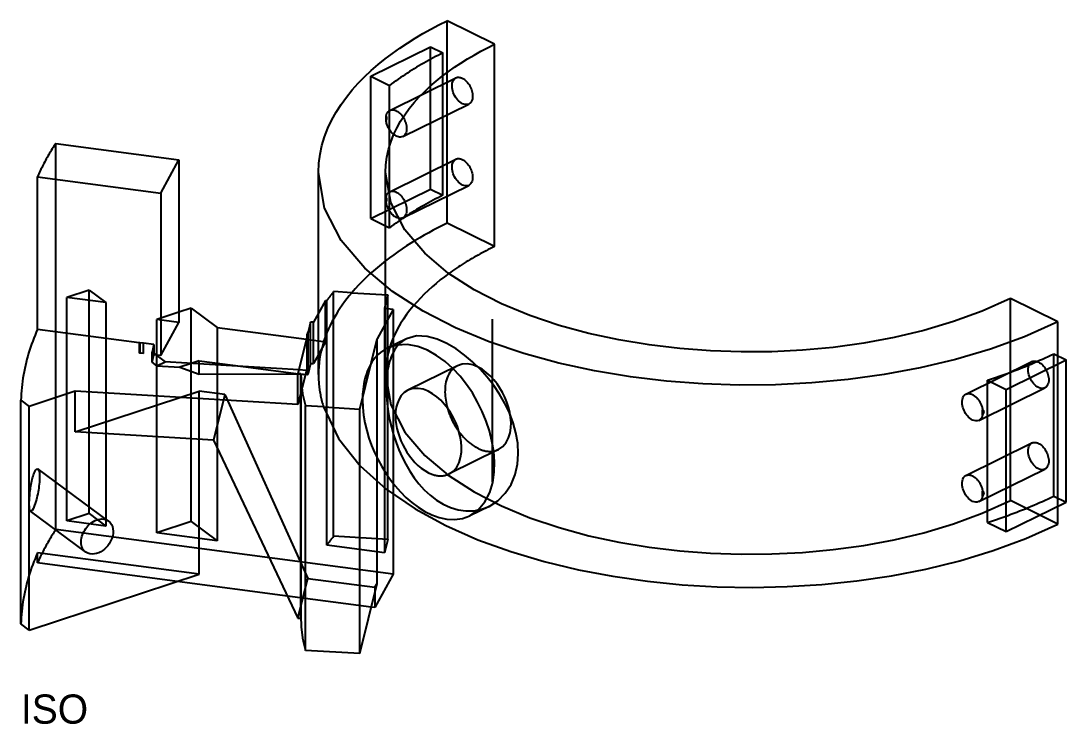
# Model space of a CAD drawing. Header units: millimetres. Extents: x 0 to 272, y -45 to 134.
# Drawn here: x 127.6 to 217.1, y 73.4 to 133.6 of the extents above; entities that cross this region are included whole.
import ezdxf

# ---------------------------------------------------------------- set-up
doc = ezdxf.new("R2010")
doc.units = ezdxf.units.MM
doc.layers.add('ISO_HIDDEN', color=8, linetype='CONTINUOUS')
doc.layers.add('ISO_VISIBLE', color=7, linetype='Continuous')

msp = doc.modelspace()

# ---------------------------------------------------------------- linework, layer by layer
at = {"layer": 'ISO_HIDDEN'}
for points in [[(164.108, 116.328), (164.108, 133.649)], [(157.566, 128.905), (162.693, 131.429)], [(163.754, 130.907), (163.545, 130.802), (163.337, 130.695), (163.13, 130.588), (162.923, 130.479), (162.718, 130.368), (162.512, 130.256), (162.308, 130.143), (162.105, 130.028), (161.902, 129.911), (161.7, 129.793), (161.499, 129.674), (161.3, 129.553), (161.101, 129.431), (160.903, 129.307), (160.706, 129.181), (160.51, 129.054), (160.315, 128.925), (160.121, 128.794), (159.928, 128.662), (159.737, 128.528), (159.547, 128.392), (159.358, 128.255), (159.17, 128.116)], [(162.693, 131.429), (163.754, 130.907)], [(162.693, 119.244), (162.693, 131.429)], [(163.754, 118.721), (163.754, 130.907)], [(157.566, 116.72), (157.566, 128.905)], [(157.566, 128.905), (159.17, 128.116)], [(159.17, 115.93), (159.17, 128.116)], [(159.206, 125.988), (164.863, 128.773)], [(165.967, 126.53), (165.835, 126.488), (165.695, 126.482), (165.558, 126.508), (165.428, 126.558), (165.306, 126.626), (165.193, 126.708), (165.089, 126.802), (164.993, 126.904), (164.906, 127.013), (164.827, 127.129), (164.757, 127.25), (164.695, 127.375), (164.642, 127.505), (164.599, 127.638), (164.565, 127.773), (164.542, 127.911), (164.532, 128.051), (164.535, 128.19), (164.556, 128.329), (164.596, 128.463), (164.659, 128.587), (164.748, 128.694), (164.863, 128.773)], [(164.863, 128.773), (164.886, 128.784), (164.909, 128.793), (164.932, 128.801), (164.956, 128.808), (164.981, 128.813), (165.005, 128.818), (165.03, 128.821), (165.055, 128.823), (165.08, 128.824), (165.105, 128.823), (165.13, 128.822), (165.154, 128.82), (165.179, 128.817), (165.204, 128.812), (165.228, 128.807), (165.252, 128.801), (165.276, 128.795), (165.3, 128.787), (165.324, 128.779), (165.347, 128.77), (165.37, 128.761), (165.393, 128.751), (165.415, 128.74)], [(165.415, 128.74), (165.515, 128.684), (165.609, 128.618), (165.698, 128.544), (165.78, 128.463), (165.856, 128.378), (165.927, 128.287), (165.992, 128.192), (166.051, 128.094), (166.105, 127.992), (166.153, 127.888), (166.195, 127.781), (166.23, 127.671), (166.259, 127.56), (166.281, 127.447), (166.294, 127.333), (166.299, 127.218), (166.294, 127.104), (166.278, 126.99), (166.249, 126.879), (166.204, 126.773), (166.143, 126.676), (166.063, 126.593), (165.967, 126.53)], [(160.311, 123.745), (165.967, 126.53)], [(158.892, 125.51), (158.897, 125.536), (158.903, 125.561), (158.909, 125.586), (158.916, 125.611), (158.924, 125.635), (158.932, 125.66), (158.941, 125.684), (158.951, 125.708), (158.962, 125.731), (158.974, 125.754), (158.986, 125.777), (159, 125.799), (159.014, 125.82), (159.029, 125.841), (159.046, 125.861), (159.063, 125.88), (159.081, 125.899), (159.1, 125.916), (159.119, 125.933), (159.14, 125.948), (159.161, 125.963), (159.183, 125.976), (159.206, 125.988)], [(158.892, 125.076), (158.892, 125.51)], [(158.892, 125.076), (158.9, 125.094), (158.907, 125.113), (158.913, 125.132), (158.92, 125.151), (158.926, 125.17), (158.932, 125.189), (158.937, 125.208), (158.941, 125.228), (158.946, 125.248), (158.949, 125.267), (158.952, 125.287), (158.954, 125.307), (158.955, 125.327), (158.956, 125.347), (158.955, 125.367), (158.953, 125.387), (158.949, 125.407), (158.944, 125.426), (158.937, 125.445), (158.929, 125.463), (158.918, 125.48), (158.906, 125.496), (158.892, 125.51)], [(159.206, 125.988), (159.229, 125.998), (159.252, 126.008), (159.276, 126.016), (159.3, 126.022), (159.324, 126.028), (159.348, 126.032), (159.373, 126.035), (159.398, 126.037), (159.423, 126.038), (159.448, 126.038), (159.473, 126.037), (159.498, 126.035), (159.522, 126.031), (159.547, 126.027), (159.571, 126.022), (159.595, 126.016), (159.619, 126.009), (159.643, 126.002), (159.667, 125.994), (159.69, 125.985), (159.713, 125.975), (159.736, 125.965), (159.758, 125.955)], [(159.758, 125.955), (159.858, 125.898), (159.953, 125.832), (160.041, 125.759), (160.123, 125.678), (160.199, 125.592), (160.27, 125.502), (160.335, 125.407), (160.395, 125.309), (160.448, 125.207), (160.496, 125.103), (160.538, 124.996), (160.573, 124.886), (160.602, 124.775), (160.624, 124.662), (160.637, 124.548), (160.642, 124.433), (160.637, 124.318), (160.621, 124.205), (160.592, 124.094), (160.547, 123.988), (160.486, 123.891), (160.407, 123.808), (160.311, 123.745)], [(160.311, 123.745), (160.222, 123.712), (160.128, 123.696), (160.033, 123.697), (159.939, 123.713), (159.848, 123.74), (159.761, 123.777), (159.677, 123.823), (159.598, 123.876), (159.523, 123.934), (159.452, 123.997), (159.385, 124.064), (159.322, 124.135), (159.263, 124.21), (159.207, 124.287), (159.156, 124.367), (159.108, 124.449), (159.065, 124.534), (159.025, 124.62), (158.989, 124.709), (158.958, 124.798), (158.931, 124.89), (158.909, 124.982), (158.892, 125.076)], [(130.579, 90.084), (130.579, 123.159)], [(159.206, 119.025), (164.863, 121.81)], [(165.967, 119.567), (165.835, 119.525), (165.695, 119.519), (165.558, 119.545), (165.428, 119.595), (165.306, 119.663), (165.193, 119.745), (165.089, 119.839), (164.993, 119.941), (164.906, 120.05), (164.827, 120.166), (164.757, 120.287), (164.695, 120.412), (164.642, 120.542), (164.599, 120.674), (164.565, 120.81), (164.542, 120.948), (164.532, 121.088), (164.535, 121.227), (164.556, 121.366), (164.596, 121.5), (164.659, 121.624), (164.748, 121.731), (164.863, 121.81)], [(164.863, 121.81), (164.886, 121.821), (164.909, 121.83), (164.932, 121.838), (164.956, 121.845), (164.981, 121.85), (165.005, 121.854), (165.03, 121.858), (165.055, 121.86), (165.08, 121.86), (165.105, 121.86), (165.13, 121.859), (165.154, 121.857), (165.179, 121.853), (165.204, 121.849), (165.228, 121.844), (165.252, 121.838), (165.276, 121.832), (165.3, 121.824), (165.324, 121.816), (165.347, 121.807), (165.37, 121.798), (165.393, 121.787), (165.415, 121.777)], [(165.415, 121.777), (165.515, 121.72), (165.609, 121.654), (165.698, 121.581), (165.78, 121.5), (165.856, 121.415), (165.927, 121.324), (165.992, 121.229), (166.051, 121.131), (166.105, 121.029), (166.153, 120.925), (166.195, 120.818), (166.23, 120.708), (166.259, 120.597), (166.281, 120.484), (166.294, 120.37), (166.299, 120.255), (166.294, 120.14), (166.278, 120.027), (166.249, 119.916), (166.204, 119.81), (166.143, 119.713), (166.063, 119.63), (165.967, 119.567)], [(158.843, 103.359), (158.843, 120.68)], [(157.566, 116.72), (162.693, 119.244)], [(160.311, 116.782), (165.967, 119.567)], [(162.693, 119.244), (163.754, 118.721)], [(158.892, 118.547), (158.897, 118.573), (158.903, 118.598), (158.909, 118.623), (158.916, 118.648), (158.924, 118.672), (158.932, 118.697), (158.941, 118.721), (158.951, 118.745), (158.962, 118.768), (158.974, 118.791), (158.986, 118.813), (159, 118.835), (159.014, 118.857), (159.029, 118.878), (159.046, 118.898), (159.063, 118.917), (159.081, 118.936), (159.1, 118.953), (159.119, 118.97), (159.14, 118.985), (159.161, 119), (159.183, 119.013), (159.206, 119.025)], [(158.892, 118.112), (158.892, 118.547)], [(158.892, 118.112), (158.9, 118.131), (158.907, 118.15), (158.913, 118.169), (158.92, 118.188), (158.926, 118.207), (158.932, 118.226), (158.937, 118.245), (158.941, 118.265), (158.946, 118.284), (158.949, 118.304), (158.952, 118.324), (158.954, 118.344), (158.955, 118.364), (158.956, 118.384), (158.955, 118.404), (158.953, 118.424), (158.949, 118.444), (158.944, 118.463), (158.937, 118.482), (158.929, 118.5), (158.918, 118.517), (158.906, 118.533), (158.892, 118.547)], [(163.754, 118.721), (163.545, 118.616), (163.337, 118.51), (163.13, 118.402), (162.923, 118.293), (162.718, 118.183), (162.512, 118.071), (162.308, 117.957), (162.105, 117.842), (161.902, 117.726), (161.7, 117.608), (161.499, 117.489), (161.3, 117.368), (161.101, 117.245), (160.903, 117.121), (160.706, 116.996), (160.51, 116.868), (160.315, 116.739), (160.121, 116.609), (159.928, 116.476), (159.737, 116.342), (159.547, 116.207), (159.358, 116.069), (159.17, 115.93)], [(159.206, 119.025), (159.229, 119.035), (159.252, 119.045), (159.276, 119.053), (159.3, 119.059), (159.324, 119.065), (159.348, 119.069), (159.373, 119.072), (159.398, 119.074), (159.423, 119.075), (159.448, 119.075), (159.473, 119.074), (159.498, 119.071), (159.522, 119.068), (159.547, 119.064), (159.571, 119.059), (159.595, 119.053), (159.619, 119.046), (159.643, 119.039), (159.667, 119.031), (159.69, 119.022), (159.713, 119.012), (159.736, 119.002), (159.758, 118.991)], [(159.758, 118.991), (159.858, 118.935), (159.953, 118.869), (160.041, 118.795), (160.123, 118.715), (160.199, 118.629), (160.27, 118.539), (160.335, 118.444), (160.395, 118.346), (160.448, 118.244), (160.496, 118.139), (160.538, 118.032), (160.573, 117.923), (160.602, 117.812), (160.624, 117.699), (160.637, 117.585), (160.642, 117.47), (160.637, 117.355), (160.621, 117.242), (160.592, 117.13), (160.547, 117.025), (160.486, 116.928), (160.407, 116.845), (160.311, 116.782)], [(160.311, 116.782), (160.222, 116.749), (160.128, 116.733), (160.033, 116.734), (159.939, 116.749), (159.848, 116.777), (159.761, 116.814), (159.677, 116.86), (159.598, 116.912), (159.523, 116.971), (159.452, 117.034), (159.385, 117.101), (159.322, 117.172), (159.263, 117.247), (159.207, 117.324), (159.156, 117.404), (159.108, 117.486), (159.065, 117.571), (159.025, 117.657), (158.989, 117.745), (158.958, 117.835), (158.931, 117.926), (158.909, 118.019), (158.892, 118.112)], [(157.566, 116.72), (159.17, 115.93)], [(164.108, 116.328), (163.71, 116.132), (163.316, 115.931), (162.923, 115.725), (162.534, 115.515), (162.147, 115.299), (161.763, 115.077), (161.383, 114.851), (161.006, 114.619), (160.632, 114.381), (160.263, 114.137), (159.897, 113.887), (159.535, 113.631), (159.178, 113.369), (158.826, 113.1), (158.479, 112.825), (158.138, 112.543), (157.803, 112.253), (157.473, 111.957), (157.151, 111.654), (156.835, 111.343), (156.528, 111.024), (156.228, 110.698), (155.937, 110.364)], [(168.174, 114.326), (164.108, 116.328)], [(164.263, 112.02), (163.893, 111.745), (163.528, 111.463), (163.17, 111.171), (162.82, 110.871), (162.478, 110.561), (162.145, 110.243), (161.821, 109.914), (161.507, 109.576), (161.205, 109.227), (160.915, 108.869), (160.639, 108.499), (160.377, 108.12), (160.13, 107.73), (159.901, 107.329), (159.691, 106.919), (159.501, 106.499), (159.332, 106.069), (159.186, 105.632), (159.064, 105.187), (158.969, 104.736), (158.899, 104.28), (158.857, 103.82), (158.843, 103.359)], [(133.434, 110.603), (131.528, 109.978)], [(133.434, 91.455), (133.434, 110.603)], [(133.434, 110.603), (134.881, 109.534)], [(155.937, 110.372), (155.723, 110.114), (155.515, 109.851), (155.313, 109.583), (155.117, 109.31), (154.928, 109.033), (154.745, 108.751), (154.571, 108.464), (154.404, 108.173), (154.245, 107.878), (154.094, 107.577), (153.953, 107.273), (153.821, 106.964), (153.699, 106.652), (153.587, 106.335), (153.486, 106.015), (153.395, 105.692), (153.316, 105.366), (153.249, 105.037), (153.193, 104.706), (153.15, 104.373), (153.118, 104.039), (153.1, 103.704), (153.093, 103.368)], [(154.393, 110.465), (154.367, 110.432), (154.34, 110.4), (154.313, 110.367), (154.287, 110.334), (154.261, 110.301), (154.234, 110.268), (154.208, 110.235), (154.182, 110.202), (154.156, 110.168), (154.13, 110.135), (154.104, 110.102), (154.079, 110.068), (154.053, 110.035), (154.027, 110.001), (154.002, 109.968), (153.977, 109.934), (153.951, 109.9), (153.926, 109.866), (153.901, 109.832), (153.876, 109.798), (153.851, 109.764), (153.826, 109.73), (153.802, 109.696)], [(154.393, 89.523), (154.393, 110.465)], [(155.937, 110.372), (154.393, 110.465)], [(155.937, 110.364), (155.937, 110.372)], [(155.937, 110.364), (159.038, 110.178)], [(159.038, 110.178), (158.755, 109.032)], [(159.038, 89.245), (159.038, 110.178)], [(134.881, 109.534), (131.528, 109.978)], [(131.528, 90.829), (131.528, 109.978)], [(134.881, 109.534), (134.881, 90.386)], [(153.689, 109.711), (153.093, 108.619)], [(153.689, 109.711), (153.802, 109.696)], [(153.689, 106.177), (153.689, 109.711)], [(153.802, 88.754), (153.802, 109.696)], [(212.366, 92.567), (212.366, 109.888)], [(141.134, 108.709), (139.24, 108.088)], [(142.177, 90.773), (142.177, 109.051)], [(159.483, 108.936), (158.109, 106.415)], [(158.755, 109.032), (158.755, 88.1)], [(159.483, 108.936), (158.755, 109.032)], [(159.483, 108.936), (159.483, 93.125)], [(139.24, 89.809), (139.24, 108.088)], [(141.134, 107.837), (139.24, 108.088)], [(152.418, 104.321), (152.418, 107.855)], [(152.668, 104.306), (152.668, 107.84)], [(167.996, 94.177), (167.996, 108.103)], [(144.406, 107.404), (144.406, 89.126)], [(152.133, 103.364), (152.133, 106.7)], [(152.17, 106.853), (152.17, 103.363)], [(152.204, 103.454), (152.204, 106.988)], [(137.74, 106.097), (137.74, 105.227)], [(137.78, 106.068), (137.78, 105.198)], [(138.113, 105.178), (138.113, 106.048)], [(152.057, 106.393), (153.689, 106.177)], [(153.689, 106.177), (152.668, 104.306)], [(156.624, 100.403), (158.109, 106.415)], [(158.109, 94.201), (158.109, 106.415)], [(160.636, 106.433), (160.454, 106.333), (160.282, 106.216), (160.121, 106.085), (159.972, 105.94), (159.835, 105.783), (159.71, 105.617), (159.597, 105.442), (159.495, 105.261), (159.403, 105.074), (159.322, 104.883), (159.249, 104.688), (159.185, 104.49), (159.129, 104.289), (159.08, 104.087), (159.037, 103.884), (159.001, 103.679), (158.971, 103.473), (158.946, 103.266), (158.926, 103.059), (158.911, 102.852), (158.9, 102.644), (158.894, 102.436), (158.892, 102.228)], [(137.78, 105.198), (137.74, 105.227)], [(138.113, 105.178), (137.74, 105.227)], [(138.113, 105.178), (137.78, 105.198)], [(138.841, 104.413), (138.841, 105.284)], [(138.841, 104.413), (139.001, 105.06)], [(139.001, 105.166), (139.001, 105.06)], [(139.175, 105.037), (139.001, 105.06)], [(216.079, 92.958), (216.079, 105.144)], [(216.432, 92.087), (216.432, 104.97)], [(139.241, 104.118), (138.841, 104.413)], [(139.241, 104.118), (139.956, 104.442)], [(139.241, 104.118), (141.209, 104)], [(139.931, 104.451), (139.956, 104.442)], [(139.956, 104.442), (139.956, 104.45)], [(142.174, 104.317), (141.209, 104)], [(141.209, 104), (142.877, 103.412)], [(142.877, 103.412), (142.877, 104.275)], [(146.648, 104.049), (151.822, 103.365)], [(152.418, 104.321), (152.204, 103.454)], [(152.418, 104.321), (152.668, 104.306)], [(164.992, 104.119), (160.749, 102.03)], [(164.992, 104.119), (164.839, 104.033), (164.698, 103.93), (164.569, 103.812), (164.452, 103.681), (164.349, 103.54), (164.259, 103.39), (164.181, 103.233), (164.115, 103.071), (164.061, 102.904), (164.017, 102.735), (163.982, 102.563), (163.957, 102.39), (163.941, 102.215), (163.932, 102.041), (163.931, 101.865), (163.936, 101.69), (163.949, 101.516), (163.968, 101.342), (163.992, 101.168), (164.023, 100.996), (164.058, 100.824), (164.099, 100.654), (164.146, 100.485)], [(168.526, 96.942), (168.893, 97.195), (169.179, 97.538), (169.382, 97.936), (169.509, 98.364), (169.574, 98.807), (169.586, 99.254), (169.552, 99.7), (169.48, 100.142), (169.372, 100.576), (169.232, 101.001), (169.063, 101.416), (168.865, 101.817), (168.64, 102.204), (168.388, 102.574), (168.11, 102.924), (167.804, 103.251), (167.471, 103.549), (167.109, 103.813), (166.719, 104.031), (166.302, 104.191), (165.862, 104.274), (165.416, 104.256), (164.992, 104.119)], [(208.562, 101.687), (214.219, 104.472)], [(215.323, 102.229), (215.191, 102.186), (215.051, 102.181), (214.914, 102.207), (214.784, 102.257), (214.662, 102.325), (214.549, 102.407), (214.445, 102.501), (214.349, 102.603), (214.262, 102.712), (214.183, 102.828), (214.113, 102.949), (214.051, 103.074), (213.998, 103.203), (213.955, 103.336), (213.921, 103.472), (213.898, 103.61), (213.888, 103.749), (213.892, 103.889), (213.912, 104.028), (213.952, 104.161), (214.015, 104.286), (214.104, 104.393), (214.219, 104.472)], [(214.219, 104.472), (214.242, 104.482), (214.265, 104.492), (214.289, 104.5), (214.312, 104.506), (214.337, 104.512), (214.361, 104.516), (214.386, 104.519), (214.411, 104.521), (214.436, 104.522), (214.461, 104.522), (214.486, 104.521), (214.51, 104.519), (214.535, 104.515), (214.56, 104.511), (214.584, 104.506), (214.608, 104.5), (214.632, 104.493), (214.656, 104.486), (214.68, 104.478), (214.703, 104.469), (214.726, 104.459), (214.749, 104.449), (214.771, 104.439)], [(214.771, 104.439), (214.871, 104.382), (214.966, 104.316), (215.054, 104.243), (215.136, 104.162), (215.212, 104.076), (215.283, 103.986), (215.348, 103.891), (215.407, 103.793), (215.461, 103.691), (215.509, 103.587), (215.551, 103.48), (215.586, 103.37), (215.615, 103.259), (215.637, 103.146), (215.65, 103.032), (215.655, 102.917), (215.65, 102.802), (215.634, 102.689), (215.605, 102.578), (215.56, 102.472), (215.499, 102.375), (215.419, 102.292), (215.323, 102.229)], [(151.822, 103.365), (142.877, 103.412)], [(152.056, 103.726), (151.332, 100.793)], [(152.056, 103.726), (151.408, 103.764)], [(151.594, 103.441), (151.594, 82.499)], [(152.144, 103.346), (151.822, 103.365)], [(152.17, 103.363), (152.056, 103.726)], [(152.133, 103.364), (152.144, 103.346)], [(152.17, 103.363), (152.133, 103.364)], [(152.144, 103.346), (152.204, 103.454)], [(158.843, 103.359), (159.288, 100.773), (160.487, 98.435), (162.192, 96.43), (164.21, 94.738), (166.426, 93.312), (168.771, 92.111), (171.206, 91.101), (173.703, 90.259), (176.246, 89.566), (178.822, 89.008), (181.423, 88.577), (184.04, 88.264), (186.668, 88.066), (189.303, 87.978), (191.939, 88), (194.571, 88.132), (197.196, 88.376), (199.807, 88.735), (202.398, 89.216), (204.963, 89.826), (207.489, 90.577), (209.964, 91.484), (212.366, 92.567)], [(158.892, 102.228), (158.912, 101.547), (158.97, 100.868), (159.061, 100.193), (159.185, 99.523), (159.338, 98.859), (159.522, 98.203), (159.736, 97.557), (159.98, 96.921), (160.256, 96.298), (160.564, 95.69), (160.906, 95.101), (161.285, 94.535), (161.701, 93.996), (162.157, 93.49), (162.654, 93.024), (163.194, 92.609), (163.775, 92.254), (164.395, 91.973), (165.048, 91.779), (165.722, 91.685), (166.402, 91.701), (167.069, 91.833), (167.704, 92.079)], [(209.667, 99.444), (215.323, 102.229)], [(132.261, 98.453), (142.877, 101.937)], [(145.063, 101.648), (142.877, 101.937)], [(142.877, 97.817), (142.877, 101.937)], [(145.063, 101.648), (144.099, 97.744)], [(145.063, 101.648), (152.17, 85.911)], [(209.667, 99.444), (209.534, 99.401), (209.395, 99.396), (209.257, 99.421), (209.127, 99.471), (209.005, 99.54), (208.892, 99.622), (208.788, 99.715), (208.692, 99.817), (208.605, 99.927), (208.526, 100.042), (208.456, 100.163), (208.394, 100.289), (208.341, 100.418), (208.298, 100.551), (208.264, 100.687), (208.241, 100.825), (208.231, 100.964), (208.235, 101.104), (208.255, 101.242), (208.295, 101.376), (208.358, 101.501), (208.447, 101.608), (208.562, 101.687)], [(208.562, 101.687), (208.585, 101.697), (208.608, 101.706), (208.632, 101.714), (208.656, 101.721), (208.68, 101.727), (208.704, 101.731), (208.729, 101.734), (208.754, 101.736), (208.779, 101.737), (208.804, 101.737), (208.829, 101.736), (208.854, 101.733), (208.878, 101.73), (208.903, 101.726), (208.927, 101.721), (208.951, 101.715), (208.975, 101.708), (208.999, 101.701), (209.023, 101.693), (209.046, 101.684), (209.069, 101.674), (209.092, 101.664), (209.114, 101.653)], [(209.114, 101.653), (209.176, 101.62), (209.236, 101.583), (209.293, 101.543), (209.348, 101.499), (209.401, 101.453), (209.452, 101.405), (209.5, 101.354), (209.547, 101.301), (209.591, 101.247), (209.633, 101.191), (209.673, 101.133), (209.711, 101.074), (209.747, 101.014), (209.781, 100.952), (209.812, 100.89), (209.841, 100.826), (209.869, 100.761), (209.893, 100.696), (209.916, 100.629), (209.936, 100.562), (209.954, 100.494), (209.968, 100.425), (209.98, 100.356)], [(153.524, 100.588), (156.624, 100.403)], [(156.624, 95.593), (156.624, 100.403)], [(209.98, 99.922), (209.976, 99.896), (209.97, 99.871), (209.964, 99.846), (209.957, 99.821), (209.949, 99.797), (209.941, 99.772), (209.931, 99.748), (209.921, 99.724), (209.911, 99.701), (209.899, 99.678), (209.886, 99.655), (209.873, 99.633), (209.859, 99.612), (209.843, 99.591), (209.827, 99.571), (209.81, 99.552), (209.792, 99.533), (209.773, 99.516), (209.753, 99.499), (209.733, 99.484), (209.712, 99.469), (209.689, 99.456), (209.667, 99.444)], [(165.129, 98.487), (165.186, 98.411), (165.245, 98.335), (165.304, 98.261), (165.365, 98.187), (165.427, 98.115), (165.49, 98.043), (165.555, 97.973), (165.62, 97.904), (165.687, 97.836), (165.755, 97.769), (165.825, 97.704), (165.896, 97.64), (165.968, 97.577), (166.041, 97.516), (166.116, 97.457), (166.191, 97.399), (166.269, 97.343), (166.347, 97.289), (166.427, 97.237), (166.508, 97.186), (166.59, 97.138), (166.674, 97.092), (166.759, 97.049)], [(168.526, 96.942), (164.283, 94.853)], [(166.759, 97.049), (166.831, 97.015), (166.904, 96.982), (166.977, 96.952), (167.052, 96.923), (167.127, 96.897), (167.203, 96.873), (167.28, 96.852), (167.358, 96.833), (167.436, 96.817), (167.514, 96.803), (167.593, 96.793), (167.673, 96.786), (167.752, 96.782), (167.832, 96.781), (167.912, 96.784), (167.991, 96.79), (168.071, 96.8), (168.149, 96.814), (168.227, 96.832), (168.304, 96.854), (168.379, 96.879), (168.453, 96.909), (168.526, 96.942)], [(208.562, 94.724), (214.219, 97.509)], [(215.323, 95.266), (215.191, 95.223), (215.051, 95.218), (214.914, 95.243), (214.784, 95.294), (214.662, 95.362), (214.549, 95.444), (214.445, 95.537), (214.349, 95.64), (214.262, 95.749), (214.183, 95.865), (214.113, 95.985), (214.051, 96.111), (213.998, 96.24), (213.955, 96.373), (213.921, 96.509), (213.898, 96.647), (213.888, 96.786), (213.892, 96.926), (213.912, 97.064), (213.952, 97.198), (214.015, 97.323), (214.104, 97.43), (214.219, 97.509)], [(214.219, 97.509), (214.242, 97.519), (214.265, 97.529), (214.289, 97.537), (214.312, 97.543), (214.337, 97.549), (214.361, 97.553), (214.386, 97.556), (214.411, 97.558), (214.436, 97.559), (214.461, 97.559), (214.486, 97.558), (214.51, 97.555), (214.535, 97.552), (214.56, 97.548), (214.584, 97.543), (214.608, 97.537), (214.632, 97.53), (214.656, 97.523), (214.68, 97.515), (214.703, 97.506), (214.726, 97.496), (214.749, 97.486), (214.771, 97.475)], [(214.771, 97.475), (214.871, 97.419), (214.966, 97.353), (215.054, 97.279), (215.136, 97.199), (215.212, 97.113), (215.283, 97.023), (215.348, 96.928), (215.407, 96.83), (215.461, 96.728), (215.509, 96.623), (215.551, 96.516), (215.586, 96.407), (215.615, 96.296), (215.637, 96.183), (215.65, 96.069), (215.655, 95.954), (215.65, 95.839), (215.634, 95.726), (215.605, 95.614), (215.56, 95.509), (215.499, 95.412), (215.419, 95.329), (215.323, 95.266)], [(128.318, 92.323), (128.32, 92.461), (128.324, 92.6), (128.331, 92.739), (128.34, 92.878), (128.351, 93.016), (128.364, 93.154), (128.379, 93.293), (128.395, 93.43), (128.414, 93.568), (128.434, 93.706), (128.456, 93.843), (128.48, 93.98), (128.506, 94.116), (128.534, 94.252), (128.566, 94.387), (128.6, 94.522), (128.637, 94.656), (128.679, 94.788), (128.727, 94.919), (128.781, 95.046), (128.848, 95.168), (128.936, 95.275), (129.063, 95.289)], [(129.063, 95.289), (129.146, 95.146), (129.182, 94.982), (129.2, 94.815), (129.206, 94.647), (129.205, 94.479), (129.198, 94.312), (129.186, 94.144), (129.169, 93.977), (129.149, 93.81), (129.126, 93.644), (129.099, 93.478), (129.07, 93.313), (129.037, 93.148), (129.002, 92.984), (128.963, 92.821), (128.922, 92.658), (128.877, 92.496), (128.828, 92.336), (128.775, 92.176), (128.716, 92.019), (128.648, 91.866), (128.563, 91.721), (128.428, 91.655)], [(135.112, 90.82), (129.063, 95.289)], [(209.667, 92.481), (215.323, 95.266)], [(209.667, 92.481), (209.534, 92.438), (209.395, 92.432), (209.257, 92.458), (209.127, 92.508), (209.005, 92.577), (208.892, 92.659), (208.788, 92.752), (208.692, 92.854), (208.605, 92.964), (208.526, 93.079), (208.456, 93.2), (208.394, 93.326), (208.341, 93.455), (208.298, 93.588), (208.264, 93.724), (208.241, 93.862), (208.231, 94.001), (208.235, 94.141), (208.255, 94.279), (208.295, 94.413), (208.358, 94.538), (208.447, 94.645), (208.562, 94.724)], [(208.562, 94.724), (208.585, 94.734), (208.608, 94.743), (208.632, 94.751), (208.656, 94.758), (208.68, 94.764), (208.704, 94.768), (208.729, 94.771), (208.754, 94.773), (208.779, 94.774), (208.804, 94.774), (208.829, 94.772), (208.854, 94.77), (208.878, 94.767), (208.903, 94.763), (208.927, 94.758), (208.951, 94.752), (208.975, 94.745), (208.999, 94.738), (209.023, 94.729), (209.046, 94.721), (209.069, 94.711), (209.092, 94.701), (209.114, 94.69)], [(209.114, 94.69), (209.176, 94.657), (209.236, 94.62), (209.293, 94.58), (209.348, 94.536), (209.401, 94.49), (209.452, 94.442), (209.5, 94.391), (209.547, 94.338), (209.591, 94.284), (209.633, 94.228), (209.673, 94.17), (209.711, 94.111), (209.747, 94.051), (209.781, 93.989), (209.812, 93.927), (209.841, 93.863), (209.869, 93.798), (209.893, 93.733), (209.916, 93.666), (209.936, 93.599), (209.954, 93.531), (209.968, 93.462), (209.98, 93.393)], [(128.428, 91.655), (128.407, 91.677), (128.392, 91.702), (128.38, 91.73), (128.37, 91.758), (128.362, 91.787), (128.356, 91.816), (128.35, 91.845), (128.345, 91.875), (128.341, 91.905), (128.337, 91.934), (128.334, 91.964), (128.331, 91.994), (128.328, 92.024), (128.326, 92.053), (128.324, 92.083), (128.323, 92.113), (128.322, 92.143), (128.32, 92.173), (128.32, 92.203), (128.319, 92.233), (128.319, 92.263), (128.318, 92.293), (128.318, 92.323)], [(209.98, 92.958), (209.976, 92.933), (209.97, 92.908), (209.964, 92.883), (209.957, 92.858), (209.949, 92.833), (209.941, 92.809), (209.931, 92.785), (209.921, 92.761), (209.911, 92.738), (209.899, 92.715), (209.886, 92.692), (209.873, 92.67), (209.859, 92.649), (209.843, 92.628), (209.827, 92.608), (209.81, 92.589), (209.792, 92.57), (209.773, 92.553), (209.753, 92.536), (209.733, 92.52), (209.712, 92.506), (209.689, 92.493), (209.667, 92.481)], [(210.41, 90.701), (210.662, 90.784), (210.914, 90.868), (211.166, 90.953), (211.417, 91.039), (211.667, 91.127), (211.917, 91.216), (212.167, 91.306), (212.416, 91.398), (212.665, 91.492), (212.913, 91.587), (213.16, 91.683), (213.407, 91.781), (213.653, 91.88), (213.899, 91.981), (214.144, 92.083), (214.388, 92.187), (214.632, 92.292), (214.875, 92.399), (215.117, 92.508), (215.359, 92.618), (215.6, 92.73), (215.84, 92.843), (216.079, 92.958)], [(216.432, 90.565), (212.366, 92.567)], [(216.079, 92.958), (217.14, 92.436)], [(133.151, 88.165), (128.428, 91.655)], [(133.434, 91.455), (131.528, 90.829)], [(133.434, 91.455), (134.881, 90.386)], [(134.881, 90.386), (131.528, 90.829)], [(142.177, 90.773), (139.24, 89.809)], [(142.177, 90.773), (144.406, 89.126)], [(130.579, 90.084), (130.503, 89.965), (130.427, 89.846), (130.351, 89.726), (130.277, 89.606), (130.203, 89.485), (130.13, 89.364), (130.058, 89.242), (129.987, 89.12), (129.916, 88.998), (129.847, 88.874), (129.778, 88.751), (129.71, 88.627), (129.643, 88.502), (129.577, 88.377), (129.512, 88.252), (129.447, 88.126), (129.384, 87.999), (129.321, 87.872), (129.26, 87.745), (129.199, 87.617), (129.14, 87.489), (129.081, 87.36), (129.023, 87.231)], [(159.483, 86.262), (130.579, 90.084)], [(144.406, 89.126), (139.24, 89.809)], [(154.393, 89.523), (154.367, 89.491), (154.34, 89.458), (154.313, 89.425), (154.287, 89.392), (154.261, 89.359), (154.234, 89.326), (154.208, 89.293), (154.182, 89.26), (154.156, 89.227), (154.13, 89.194), (154.104, 89.16), (154.079, 89.127), (154.053, 89.093), (154.027, 89.06), (154.002, 89.026), (153.977, 88.992), (153.951, 88.959), (153.926, 88.925), (153.901, 88.891), (153.876, 88.857), (153.851, 88.823), (153.826, 88.789), (153.802, 88.754)], [(158.755, 88.1), (153.802, 88.754)], [(159.038, 89.245), (154.393, 89.523)], [(159.038, 89.245), (158.755, 88.1)], [(129.023, 88.101), (128.915, 87.85), (128.81, 87.598), (128.708, 87.343), (128.611, 87.087), (128.518, 86.83), (128.429, 86.571), (128.344, 86.311), (128.263, 86.05), (128.187, 85.787), (128.115, 85.523), (128.047, 85.258), (127.984, 84.991), (127.925, 84.724), (127.871, 84.456), (127.822, 84.187), (127.777, 83.917), (127.738, 83.646), (127.702, 83.374), (127.672, 83.102), (127.647, 82.83), (127.626, 82.557), (127.611, 82.284), (127.6, 82.01)], [(142.877, 86.27), (129.023, 88.101)], [(129.023, 87.231), (129.023, 88.101)], [(140.987, 85.649), (129.023, 87.231)], [(151.332, 82.515), (152.17, 85.911)], [(152.17, 85.911), (157.927, 85.15)], [(157.927, 85.15), (158.109, 85.482)], [(157.927, 85.15), (157.927, 84.748)], [(157.607, 83.452), (150.436, 84.4)], [(151.593, 82.499), (151.594, 82.499)], [(151.594, 82.499), (151.593, 82.496), (151.593, 82.493), (151.593, 82.49), (151.593, 82.486), (151.593, 82.483), (151.593, 82.48), (151.593, 82.477), (151.593, 82.474), (151.593, 82.471), (151.593, 82.468), (151.593, 82.464), (151.593, 82.461), (151.593, 82.458), (151.593, 82.455), (151.593, 82.452), (151.593, 82.449), (151.593, 82.445), (151.593, 82.442), (151.593, 82.439), (151.593, 82.436), (151.593, 82.433), (151.593, 82.43), (151.593, 82.426)]]:
    msp.add_lwpolyline(points, dxfattribs=at)
at = {"layer": 'ISO_VISIBLE'}
for points in [[(153.093, 120.68), (153.127, 121.458), (153.227, 122.23), (153.392, 122.99), (153.617, 123.735), (153.899, 124.461), (154.232, 125.165), (154.611, 125.845), (155.032, 126.5), (155.489, 127.129), (155.98, 127.734), (156.499, 128.314), (157.044, 128.87), (157.611, 129.403), (158.199, 129.914), (158.804, 130.403), (159.426, 130.872), (160.062, 131.321), (160.711, 131.752), (161.371, 132.164), (162.042, 132.559), (162.722, 132.938), (163.411, 133.301), (164.108, 133.649)], [(168.174, 131.647), (164.108, 133.649)], [(158.843, 120.68), (158.872, 121.338), (158.957, 121.991), (159.097, 122.635), (159.288, 123.266), (159.526, 123.88), (159.809, 124.475), (160.13, 125.05), (160.487, 125.604), (160.874, 126.137), (161.29, 126.648), (161.73, 127.139), (162.191, 127.609), (162.672, 128.059), (163.17, 128.491), (163.683, 128.905), (164.209, 129.301), (164.748, 129.681), (165.297, 130.044), (165.856, 130.393), (166.424, 130.727), (167, 131.046), (167.584, 131.353), (168.174, 131.647)], [(168.174, 114.326), (168.174, 131.647)], [(130.579, 123.159), (130.503, 123.04), (130.427, 122.921), (130.351, 122.801), (130.277, 122.681), (130.203, 122.56), (130.13, 122.439), (130.058, 122.317), (129.987, 122.195), (129.916, 122.072), (129.847, 121.949), (129.778, 121.826), (129.71, 121.702), (129.643, 121.577), (129.577, 121.452), (129.512, 121.326), (129.447, 121.2), (129.384, 121.074), (129.321, 120.947), (129.26, 120.82), (129.199, 120.692), (129.14, 120.564), (129.081, 120.435), (129.023, 120.306)], [(130.579, 123.159), (141.134, 121.763)], [(139.577, 118.91), (141.134, 121.763)], [(141.134, 121.763), (141.134, 107.837)], [(129.023, 120.306), (139.577, 118.91)], [(129.023, 107.25), (129.023, 120.306)], [(216.432, 107.886), (213.588, 106.607), (210.659, 105.536), (207.668, 104.649), (204.633, 103.928), (201.566, 103.36), (198.476, 102.936), (195.37, 102.649), (192.255, 102.494), (189.135, 102.469), (186.018, 102.573), (182.907, 102.809), (179.81, 103.18), (176.733, 103.692), (173.685, 104.352), (170.675, 105.173), (167.72, 106.17), (164.84, 107.366), (162.064, 108.788), (159.443, 110.476), (157.055, 112.479), (155.038, 114.852), (153.619, 117.62), (153.093, 120.68)], [(153.093, 103.368), (153.093, 120.68)], [(212.366, 109.888), (209.964, 108.805), (207.489, 107.898), (204.963, 107.147), (202.398, 106.537), (199.807, 106.056), (197.196, 105.696), (194.571, 105.452), (191.939, 105.32), (189.303, 105.299), (186.668, 105.386), (184.04, 105.585), (181.423, 105.898), (178.822, 106.329), (176.246, 106.887), (173.703, 107.58), (171.206, 108.422), (168.771, 109.431), (166.426, 110.633), (164.21, 112.058), (162.192, 113.751), (160.487, 115.756), (159.288, 118.094), (158.843, 120.68)], [(139.577, 118.91), (139.577, 104.984)], [(168.174, 114.326), (167.996, 114.239), (167.819, 114.151), (167.643, 114.062), (167.467, 113.972), (167.291, 113.881), (167.117, 113.788), (166.943, 113.695), (166.769, 113.6), (166.597, 113.503), (166.425, 113.406), (166.254, 113.307), (166.083, 113.208), (165.913, 113.106), (165.744, 113.004), (165.576, 112.9), (165.409, 112.795), (165.242, 112.688), (165.077, 112.58), (164.912, 112.471), (164.749, 112.36), (164.586, 112.248), (164.424, 112.135), (164.263, 112.02)], [(216.432, 107.886), (212.366, 109.888)], [(142.177, 109.051), (141.134, 108.709)], [(142.177, 109.051), (144.406, 107.404)], [(153.093, 108.619), (152.668, 107.84)], [(139.577, 104.984), (141.134, 107.837)], [(152.418, 107.855), (152.204, 106.988)], [(152.668, 107.84), (152.418, 107.855)], [(216.432, 104.97), (216.432, 107.886)], [(129.023, 107.25), (128.915, 106.999), (128.81, 106.746), (128.708, 106.492), (128.611, 106.236), (128.518, 105.979), (128.429, 105.72), (128.344, 105.46), (128.263, 105.198), (128.187, 104.935), (128.115, 104.671), (128.047, 104.406), (127.984, 104.14), (127.925, 103.873), (127.871, 103.604), (127.822, 103.335), (127.777, 103.065), (127.738, 102.794), (127.702, 102.523), (127.672, 102.251), (127.647, 101.979), (127.626, 101.706), (127.611, 101.432), (127.6, 101.159)], [(129.023, 107.25), (137.74, 106.097)], [(144.406, 107.404), (152.057, 106.393)], [(152.17, 106.853), (151.332, 103.456)], [(152.204, 106.988), (152.133, 106.858)], [(152.133, 106.858), (152.17, 106.853)], [(152.133, 106.7), (152.133, 106.858)], [(167.704, 92.079), (168.462, 92.566), (169.096, 93.208), (169.587, 93.964), (169.932, 94.798), (170.134, 95.678), (170.206, 96.578), (170.159, 97.48), (170.01, 98.37), (169.769, 99.241), (169.449, 100.086), (169.06, 100.901), (168.609, 101.683), (168.103, 102.432), (167.547, 103.144), (166.945, 103.817), (166.298, 104.448), (165.608, 105.031), (164.875, 105.558), (164.097, 106.017), (163.272, 106.385), (162.403, 106.625), (161.503, 106.67), (160.636, 106.433)], [(137.74, 106.097), (137.78, 106.068)], [(138.113, 106.048), (137.78, 106.068)], [(139.001, 105.931), (138.113, 106.048)], [(139.001, 105.931), (138.841, 105.284)], [(139.001, 105.931), (139.001, 105.166)], [(160.636, 106.433), (158.982, 105.619)], [(166.05, 91.264), (166.784, 91.771), (167.357, 92.456), (167.762, 93.252), (168.017, 94.109), (168.146, 94.995), (168.17, 95.889), (168.103, 96.781), (167.958, 97.664), (167.742, 98.533), (167.463, 99.383), (167.124, 100.212), (166.729, 101.015), (166.279, 101.788), (165.775, 102.528), (165.218, 103.229), (164.607, 103.882), (163.94, 104.479), (163.217, 105.006), (162.437, 105.443), (161.602, 105.763), (160.723, 105.928), (159.831, 105.892), (158.982, 105.619)], [(138.841, 105.284), (139.956, 104.46)], [(139.577, 104.984), (139.175, 105.037)], [(158.982, 105.619), (158.786, 105.513), (158.597, 105.393), (158.418, 105.259), (158.249, 105.114), (158.09, 104.957), (157.941, 104.79), (157.804, 104.614), (157.677, 104.43), (157.56, 104.239), (157.454, 104.043), (157.358, 103.841), (157.272, 103.635), (157.195, 103.425), (157.127, 103.213), (157.068, 102.997), (157.016, 102.78), (156.973, 102.561), (156.937, 102.34), (156.908, 102.119), (156.886, 101.896), (156.871, 101.673), (156.862, 101.45), (156.859, 101.227)], [(210.41, 102.887), (210.662, 102.969), (210.914, 103.053), (211.166, 103.138), (211.417, 103.224), (211.667, 103.312), (211.917, 103.401), (212.167, 103.492), (212.416, 103.584), (212.665, 103.677), (212.913, 103.772), (213.16, 103.868), (213.407, 103.966), (213.653, 104.065), (213.899, 104.166), (214.144, 104.268), (214.388, 104.372), (214.632, 104.478), (214.875, 104.585), (215.117, 104.693), (215.359, 104.803), (215.6, 104.915), (215.84, 105.029), (216.079, 105.144)], [(216.079, 105.144), (217.14, 104.621)], [(139.956, 104.46), (139.931, 104.451)], [(151.408, 103.764), (139.931, 104.451)], [(139.956, 104.45), (139.956, 104.46)], [(142.877, 104.548), (142.174, 104.317)], [(142.877, 104.275), (142.877, 104.548)], [(142.877, 104.548), (146.648, 104.049)], [(212.014, 102.097), (217.14, 104.621)], [(217.14, 92.436), (217.14, 104.621)], [(151.594, 103.441), (151.332, 103.456)], [(151.332, 100.793), (151.332, 103.456)], [(151.594, 103.441), (151.593, 103.437), (151.593, 103.434), (151.593, 103.431), (151.593, 103.428), (151.593, 103.425), (151.593, 103.422), (151.593, 103.419), (151.593, 103.415), (151.593, 103.412), (151.593, 103.409), (151.593, 103.406), (151.593, 103.403), (151.593, 103.4), (151.593, 103.396), (151.593, 103.393), (151.593, 103.39), (151.593, 103.387), (151.593, 103.384), (151.593, 103.381), (151.593, 103.377), (151.593, 103.374), (151.593, 103.371), (151.593, 103.368)], [(151.593, 103.368), (151.594, 103.25), (151.596, 103.132), (151.6, 103.014), (151.605, 102.896), (151.612, 102.778), (151.62, 102.66), (151.63, 102.543), (151.641, 102.425), (151.653, 102.308), (151.668, 102.191), (151.683, 102.074), (151.7, 101.957), (151.718, 101.84), (151.738, 101.724), (151.76, 101.608), (151.782, 101.492), (151.806, 101.376), (151.832, 101.261), (151.859, 101.146), (151.887, 101.031), (151.916, 100.917), (151.947, 100.803), (151.979, 100.69)], [(151.593, 82.426), (151.593, 103.368)], [(153.093, 103.368), (153.094, 103.246), (153.097, 103.123), (153.101, 103.001), (153.107, 102.879), (153.114, 102.757), (153.123, 102.634), (153.134, 102.513), (153.147, 102.391), (153.161, 102.269), (153.176, 102.148), (153.194, 102.027), (153.213, 101.906), (153.233, 101.785), (153.255, 101.665), (153.279, 101.545), (153.304, 101.425), (153.331, 101.306), (153.359, 101.187), (153.389, 101.068), (153.421, 100.95), (153.454, 100.832), (153.488, 100.714), (153.524, 100.597)], [(164.283, 94.853), (164.65, 95.106), (164.937, 95.449), (165.139, 95.847), (165.267, 96.276), (165.331, 96.718), (165.343, 97.165), (165.31, 97.611), (165.237, 98.053), (165.129, 98.487), (164.99, 98.912), (164.82, 99.327), (164.622, 99.728), (164.397, 100.115), (164.146, 100.485), (163.867, 100.835), (163.561, 101.162), (163.228, 101.46), (162.867, 101.724), (162.476, 101.942), (162.059, 102.102), (161.62, 102.185), (161.174, 102.167), (160.749, 102.03)], [(210.41, 90.701), (210.41, 102.887)], [(210.41, 102.887), (212.014, 102.097)], [(212.014, 89.912), (212.014, 102.097)], [(132.261, 101.934), (128.306, 100.637)], [(151.332, 100.793), (132.261, 101.934)], [(132.261, 98.453), (132.261, 101.934)], [(156.859, 101.227), (156.885, 100.556), (156.957, 99.888), (157.073, 99.226), (157.228, 98.573), (157.42, 97.929), (157.646, 97.297), (157.906, 96.677), (158.197, 96.072), (158.519, 95.483), (158.871, 94.911), (159.254, 94.359), (159.667, 93.829), (160.11, 93.324), (160.584, 92.848), (161.089, 92.406), (161.627, 92.003), (162.196, 91.647), (162.798, 91.349), (163.429, 91.12), (164.085, 90.979), (164.755, 90.945), (165.42, 91.036), (166.05, 91.264)], [(160.749, 102.03), (160.442, 101.83), (160.188, 101.565), (159.991, 101.254), (159.849, 100.915), (159.756, 100.56), (159.704, 100.196), (159.688, 99.829), (159.703, 99.461), (159.747, 99.096), (159.816, 98.735), (159.908, 98.379), (160.021, 98.029), (160.155, 97.686), (160.308, 97.352), (160.48, 97.027), (160.67, 96.712), (160.879, 96.409), (161.105, 96.119), (161.35, 95.844), (161.613, 95.587), (161.894, 95.351), (162.196, 95.14), (162.516, 94.96)], [(127.6, 101.159), (128.306, 100.637)], [(127.6, 82.01), (127.6, 101.159)], [(128.306, 81.489), (128.306, 100.637)], [(151.979, 79.748), (151.979, 100.69)], [(153.524, 100.597), (151.979, 100.69)], [(153.524, 100.588), (153.524, 100.597)], [(153.524, 100.588), (154.802, 97.887), (156.667, 95.548), (158.905, 93.558), (161.38, 91.87), (164.011, 90.438), (166.751, 89.224), (169.568, 88.202), (172.441, 87.349), (175.355, 86.649), (178.3, 86.092), (181.266, 85.668), (184.248, 85.37), (187.24, 85.196), (190.237, 85.142), (193.233, 85.207), (196.224, 85.394), (199.205, 85.703), (202.17, 86.14), (205.112, 86.71), (208.023, 87.424), (210.891, 88.292), (213.701, 89.332), (216.432, 90.565)], [(164.146, 100.485), (164.173, 100.392), (164.202, 100.299), (164.233, 100.207), (164.265, 100.115), (164.299, 100.023), (164.334, 99.933), (164.37, 99.842), (164.408, 99.752), (164.447, 99.663), (164.487, 99.575), (164.529, 99.487), (164.572, 99.4), (164.616, 99.313), (164.662, 99.227), (164.708, 99.142), (164.757, 99.057), (164.806, 98.973), (164.857, 98.89), (164.909, 98.808), (164.962, 98.726), (165.016, 98.646), (165.072, 98.566), (165.129, 98.487)], [(209.98, 99.922), (209.98, 100.356)], [(209.98, 100.356), (209.997, 100.343), (210.012, 100.328), (210.027, 100.312), (210.04, 100.295), (210.051, 100.277), (210.061, 100.258), (210.069, 100.239), (210.074, 100.218), (210.078, 100.197), (210.079, 100.176), (210.079, 100.154), (210.077, 100.133), (210.073, 100.112), (210.068, 100.092), (210.061, 100.071), (210.054, 100.051), (210.045, 100.032), (210.036, 100.012), (210.026, 99.994), (210.015, 99.975), (210.004, 99.957), (209.993, 99.939), (209.98, 99.922)], [(144.099, 97.744), (132.261, 98.453)], [(142.877, 86.27), (142.877, 97.817)], [(144.099, 97.744), (151.332, 82.515)], [(156.624, 79.47), (156.624, 95.593)], [(162.516, 94.96), (162.588, 94.926), (162.661, 94.893), (162.735, 94.863), (162.809, 94.834), (162.885, 94.808), (162.961, 94.784), (163.037, 94.763), (163.115, 94.744), (163.193, 94.728), (163.272, 94.715), (163.351, 94.704), (163.43, 94.697), (163.51, 94.693), (163.59, 94.692), (163.669, 94.695), (163.749, 94.701), (163.828, 94.711), (163.906, 94.725), (163.984, 94.743), (164.061, 94.765), (164.136, 94.79), (164.211, 94.82), (164.283, 94.853)], [(158.109, 85.482), (158.109, 94.201)], [(159.483, 93.125), (159.483, 86.262)], [(209.98, 92.958), (209.98, 93.393)], [(209.98, 93.393), (209.997, 93.38), (210.012, 93.365), (210.027, 93.349), (210.04, 93.332), (210.051, 93.314), (210.061, 93.295), (210.069, 93.275), (210.074, 93.255), (210.078, 93.234), (210.079, 93.213), (210.079, 93.191), (210.077, 93.17), (210.073, 93.149), (210.068, 93.128), (210.061, 93.108), (210.054, 93.088), (210.045, 93.069), (210.036, 93.049), (210.026, 93.03), (210.015, 93.012), (210.004, 92.994), (209.993, 92.976), (209.98, 92.958)], [(212.014, 89.912), (217.14, 92.436)], [(167.704, 92.079), (166.05, 91.264)], [(216.432, 90.565), (216.432, 92.087)], [(132.758, 89.042), (132.766, 89.194), (132.787, 89.345), (132.821, 89.493), (132.867, 89.638), (132.924, 89.779), (132.99, 89.916), (133.066, 90.048), (133.15, 90.175), (133.243, 90.296), (133.343, 90.41), (133.451, 90.517), (133.567, 90.616), (133.689, 90.707), (133.818, 90.788), (133.953, 90.858), (134.094, 90.916), (134.239, 90.96), (134.389, 90.988), (134.541, 90.998), (134.692, 90.987), (134.841, 90.955), (134.982, 90.899), (135.112, 90.82)], [(135.112, 90.82), (135.255, 90.687), (135.366, 90.526), (135.443, 90.347), (135.488, 90.157), (135.504, 89.962), (135.495, 89.767), (135.462, 89.574), (135.409, 89.386), (135.338, 89.204), (135.251, 89.029), (135.149, 88.862), (135.033, 88.705), (134.904, 88.558), (134.762, 88.424), (134.609, 88.302), (134.444, 88.197), (134.27, 88.109), (134.086, 88.042), (133.895, 88), (133.7, 87.988), (133.506, 88.009), (133.32, 88.068), (133.151, 88.165)], [(210.41, 90.701), (212.014, 89.912)], [(133.151, 88.165), (133.117, 88.192), (133.084, 88.22), (133.053, 88.25), (133.023, 88.282), (132.994, 88.314), (132.968, 88.349), (132.943, 88.384), (132.919, 88.42), (132.897, 88.458), (132.877, 88.496), (132.859, 88.536), (132.842, 88.576), (132.827, 88.616), (132.814, 88.657), (132.802, 88.699), (132.791, 88.741), (132.782, 88.783), (132.775, 88.826), (132.769, 88.869), (132.764, 88.912), (132.761, 88.955), (132.759, 88.999), (132.758, 89.042)], [(128.306, 81.489), (142.877, 86.27)], [(159.483, 86.262), (157.927, 83.409)], [(150.436, 84.4), (140.987, 85.649)], [(156.624, 79.47), (158.109, 85.482)], [(157.927, 84.748), (157.927, 83.409)], [(157.927, 83.409), (157.607, 83.452)], [(151.332, 82.515), (151.593, 82.499)], [(151.593, 82.426), (151.594, 82.308), (151.596, 82.19), (151.6, 82.072), (151.605, 81.954), (151.612, 81.837), (151.62, 81.719), (151.63, 81.601), (151.641, 81.484), (151.653, 81.366), (151.668, 81.249), (151.683, 81.132), (151.7, 81.015), (151.718, 80.899), (151.738, 80.782), (151.76, 80.666), (151.782, 80.55), (151.806, 80.435), (151.832, 80.319), (151.859, 80.204), (151.887, 80.09), (151.916, 79.976), (151.947, 79.862), (151.979, 79.748)], [(128.306, 81.489), (127.6, 82.01)], [(156.624, 79.47), (151.979, 79.748)]]:
    msp.add_lwpolyline(points, dxfattribs=at)

# ---------------------------------------------------------------- texts
msp.add_text('ISO', height=2.5, dxfattribs=at).set_placement((127.6, 73.47))

doc.saveas('drawing.dxf')
